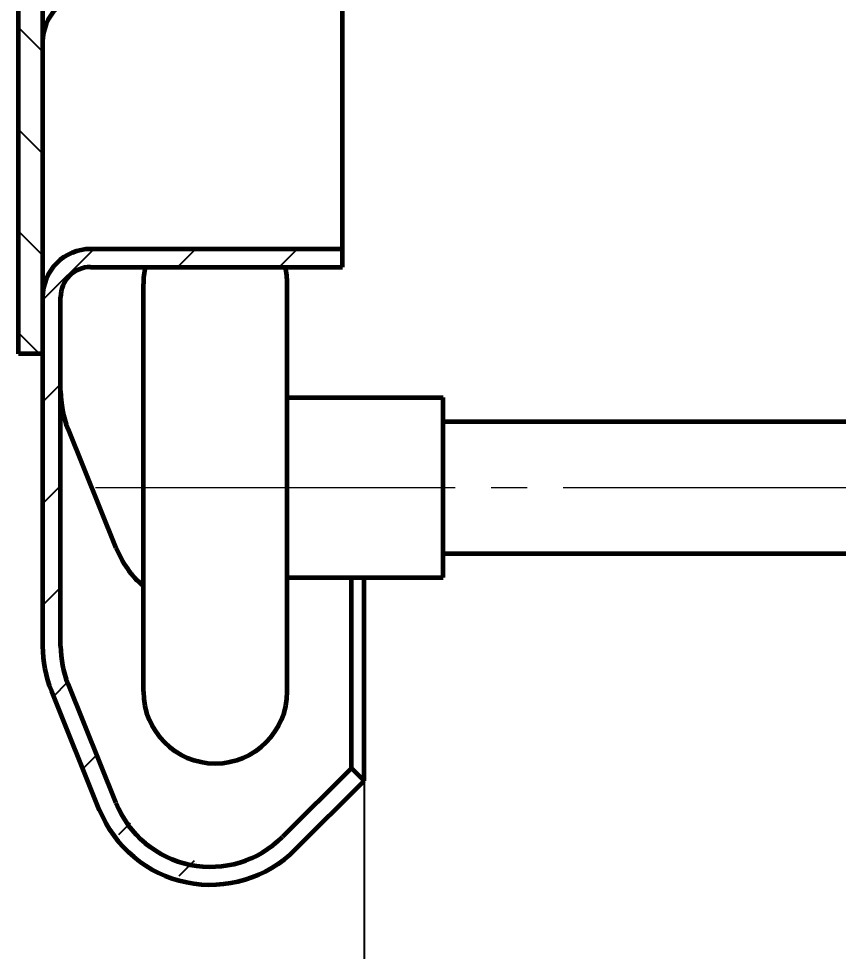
# Model space of a CAD drawing. Header units: millimetres. Extents: x 0 to 840, y 0 to 594.
# Drawn here: x 127.46 to 161.64, y 58.89 to 97.78 of the extents above; entities that cross this region are included whole.
import ezdxf

# ---------------------------------------------------------------- set-up
doc = ezdxf.new("R2010")
doc.units = ezdxf.units.MM
for name, pattern in [('K5LT_AXLED', [19.5, 15, -1.5, 1.5, -1.5]), ('K5LT_BASIC', [0]), ('K5LT_THIN', [0])]:
    doc.linetypes.add(name, pattern=pattern)
doc.layers.add('Системный слой', color=7, linetype='Continuous')
doc.styles.add('KDIMTEXTSTYLE', font='GOST_AU.SHX', dxfattribs={"width": 0.96, "oblique": 15, "height": 5})
doc.dimstyles.new('KDIMSTYLE (1.00)', dxfattribs={"dimtxt": 5, "dimasz": 1, "dimexe": 2, "dimexo": 0, "dimgap": 1, "dimtad": 1, "dimtxsty": 'KDIMTEXTSTYLE', "dimsah": 1, "dimcen": 0, "dimdle": 1, "dimadec": 0, "dimazin": 0, "dimtfac": 0.667, "dimtmove": 0, "dimatfit": 3, "dimfxl": 1, "dimtvp": 1, "dimtolj": 1, "dimtzin": 0, "dimarcsym": 0})

# ---------------------------------------------------------------- blocks, each defined once
blk = doc.blocks.new('KDIMARROW_01')
at = {"layer": 'Системный слой'}
blk.add_hatch(color=0, dxfattribs=at).paths.add_polyline_path([(0, 0), (-5, 0.658), (-4.5, 0), (-5, -0.658)])
at = {"layer": 'Системный слой', "color": 0, "linetype": 'K5LT_THIN', "lineweight": 18}
for p, q in [((-4.5, 0), (-5, 0.658)), ((-5, 0.658), (0, 0)), ((0, 0), (-5, -0.658)), ((-5, -0.658), (-4.5, 0)), ((0, 0), (-1, 0))]:
    blk.add_line(p, q, dxfattribs=at)
blk = doc.blocks.new('U73')
at = {"layer": 'Системный слой', "color": 5, "linetype": 'K5LT_BASIC', "lineweight": 60, "true_color": 0x0000ff}
for p, q in [((132.663, 69.724), (132.663, 86.724)), ((138.663, 69.724), (138.663, 86.724)), ((138.663, 81.974), (145.163, 81.974)), ((145.163, 74.474), (145.163, 81.974)), ((145.163, 80.974), (164.024, 80.974)), ((145.163, 75.474), (164.024, 75.474)), ((138.663, 74.474), (145.163, 74.474))]:
    blk.add_line(p, q, dxfattribs=at)
at = {"layer": 'Системный слой', "color": 30, "linetype": 'K5LT_AXLED', "lineweight": 18, "true_color": 0xff8000}
blk.add_line((130.663, 78.224), (194.663, 78.224), dxfattribs=at)
at = {"layer": 'Системный слой', "color": 5, "linetype": 'K5LT_BASIC', "lineweight": 60, "true_color": 0x0000ff}
for centre, start, end in [((135.663, 86.724), 166.637, 180), ((135.663, 86.724), 0, 13.363), ((135.663, 69.724), 180, 0)]:
    blk.add_arc(centre, 3, start, end, dxfattribs=at)

msp = doc.modelspace()

# ---------------------------------------------------------------- hatches: boundary and pattern name
at = {"layer": 'Системный слой'}
h = msp.add_hatch(dxfattribs=at)
h.set_pattern_fill('Металл', angle=135, style=0, pattern_type=0)
h.set_pattern_definition([(135, (0, 0), (-2.12132, -2.12132), [])])
h.paths.add_polyline_path([(149.45534, 127.80359), (150.56474, 127.46769), (150.80512, 127.30744), (152.44039, 126.80373), (159.90881, 126.41233), (159.96115, 127.41096), (152.46922, 127.80359), (151.35982, 128.13949), (151.11944, 128.29974), (149.45534, 128.80359), (130.46115, 128.80359), (128.45069, 128.03026), (127.47673, 126.10896), (127.46115, 125.80359), (127.46115, 83.80359), (128.46115, 83.80359), (128.46115, 125.80359), (129.04694, 127.21781), (130.46115, 127.80359)])
h = msp.add_hatch(dxfattribs=at)
h.set_pattern_fill('Металл', angle=45, style=0, pattern_type=0)
h.set_pattern_definition([(45, (0, 0), (-2.12132, 2.12132), [])])
h.paths.add_polyline_path([(140.96115, 87.41785), (140.96115, 88.16794), (130.46115, 88.16794), (128.89198, 87.40789), (128.46115, 86.1677), (128.46115, 71.61617), (128.82523, 69.74292), (130.82523, 64.79216), (132.55902, 62.59338), (135.20286, 61.67151), (137.9277, 62.31564), (138.99668, 63.12947), (141.86625, 65.99937), (141.33592, 66.52976), (138.46635, 63.65986), (136.17771, 62.47577), (133.62567, 62.83175), (131.74833, 64.59696), (131.52062, 65.07315), (129.52062, 70.02391), (129.21115, 71.61617), (129.21115, 86.1677), (129.57727, 87.05169), (130.46115, 87.41785)])

# ---------------------------------------------------------------- linework, layer by layer
at = {"layer": 'Системный слой', "color": 5, "linetype": 'K5LT_BASIC', "lineweight": 60, "true_color": 0x0000ff}
for p, q in [((127.46115, 83.80359), (127.46115, 125.80359)), ((128.46115, 125.80359), (128.46115, 83.80359)), ((140.96115, 88.16794), (140.96115, 98.80359)), ((140.96115, 88.16794), (130.46115, 88.16794)), ((140.96115, 87.41785), (140.96115, 88.16794)), ((130.46115, 87.41785), (140.96115, 87.41785)), ((128.46115, 86.1677), (128.46115, 71.61617)), ((129.21115, 71.61617), (129.21115, 86.1677)), ((128.46115, 83.80359), (127.46115, 83.80359)), ((131.52062, 75.71422), (129.52062, 80.66382)), ((141.33592, 66.52976), (141.33592, 74.47449)), ((141.86625, 65.99937), (141.86625, 74.47449)), ((131.52062, 65.07315), (129.52062, 70.02391)), ((128.82523, 69.74292), (130.82523, 64.79216)), ((141.33592, 66.52976), (138.46635, 63.65986)), ((141.86625, 65.99937), (141.33592, 66.52976)), ((138.99668, 63.12947), (141.86625, 65.99937))]:
    msp.add_line(p, q, dxfattribs=at)
for centre, major_axis, start_param, end_param in [((130.46115, 96.80383), (-2, 0), 4.71238898, 6.28318531), ((130.46115, 86.1677), (0, 2.00023), 0, 1.57079633), ((130.46115, 86.1677), (0, -1.25015), 3.14159265, 4.71238898), ((133.46115, 82.25571), (-4.25, 0), 0, 0.38397244), ((135.46115, 77.30611), (4.25, 0), 3.52556509, 3.99379458), ((133.46115, 71.61617), (0, 5.00059), 1.57079633, 1.95476876), ((133.46115, 71.61617), (0, -4.2505), 4.71238898, 5.09636142), ((135.46115, 66.66542), (0, -4.2505), 5.09636142, 7.06858347), ((135.46115, 66.66542), (0, 5.00059), 1.95476876, 3.92699082)]:
    msp.add_ellipse(centre, major_axis=major_axis, ratio=0.99988275, start_param=start_param, end_param=end_param, dxfattribs=at)

# ---------------------------------------------------------------- block references
at = {"layer": 'Системный слой'}
msp.add_blockref('U73', (0, 0), dxfattribs=at)

# ---------------------------------------------------------------- dimensions: what is measured, and where the dimension line sits
at = {"layer": 'Системный слой', "color": 7}
msp.add_linear_dim(base=(162.63592, 47.61642), p1=(141.86625, 65.99937), p2=(162.63592, 97.72197), location=(152.25108, 47.61642), text='\\H5.0;\\W0.965;\\Q15;\\H5.0;\\W0.965;\\Q15;\\Q15;30,,,35', dimstyle='KDIMSTYLE (1.00)', override={"dimexo": 0, "dimblk1": 'KDIMARROW_01', "dimblk2": 'KDIMARROW_01', "dimse1": 0, "dimse2": 0, "dimclrt": 7, "dimtolj": 1}, dxfattribs=at).render()

doc.saveas('drawing.dxf')
